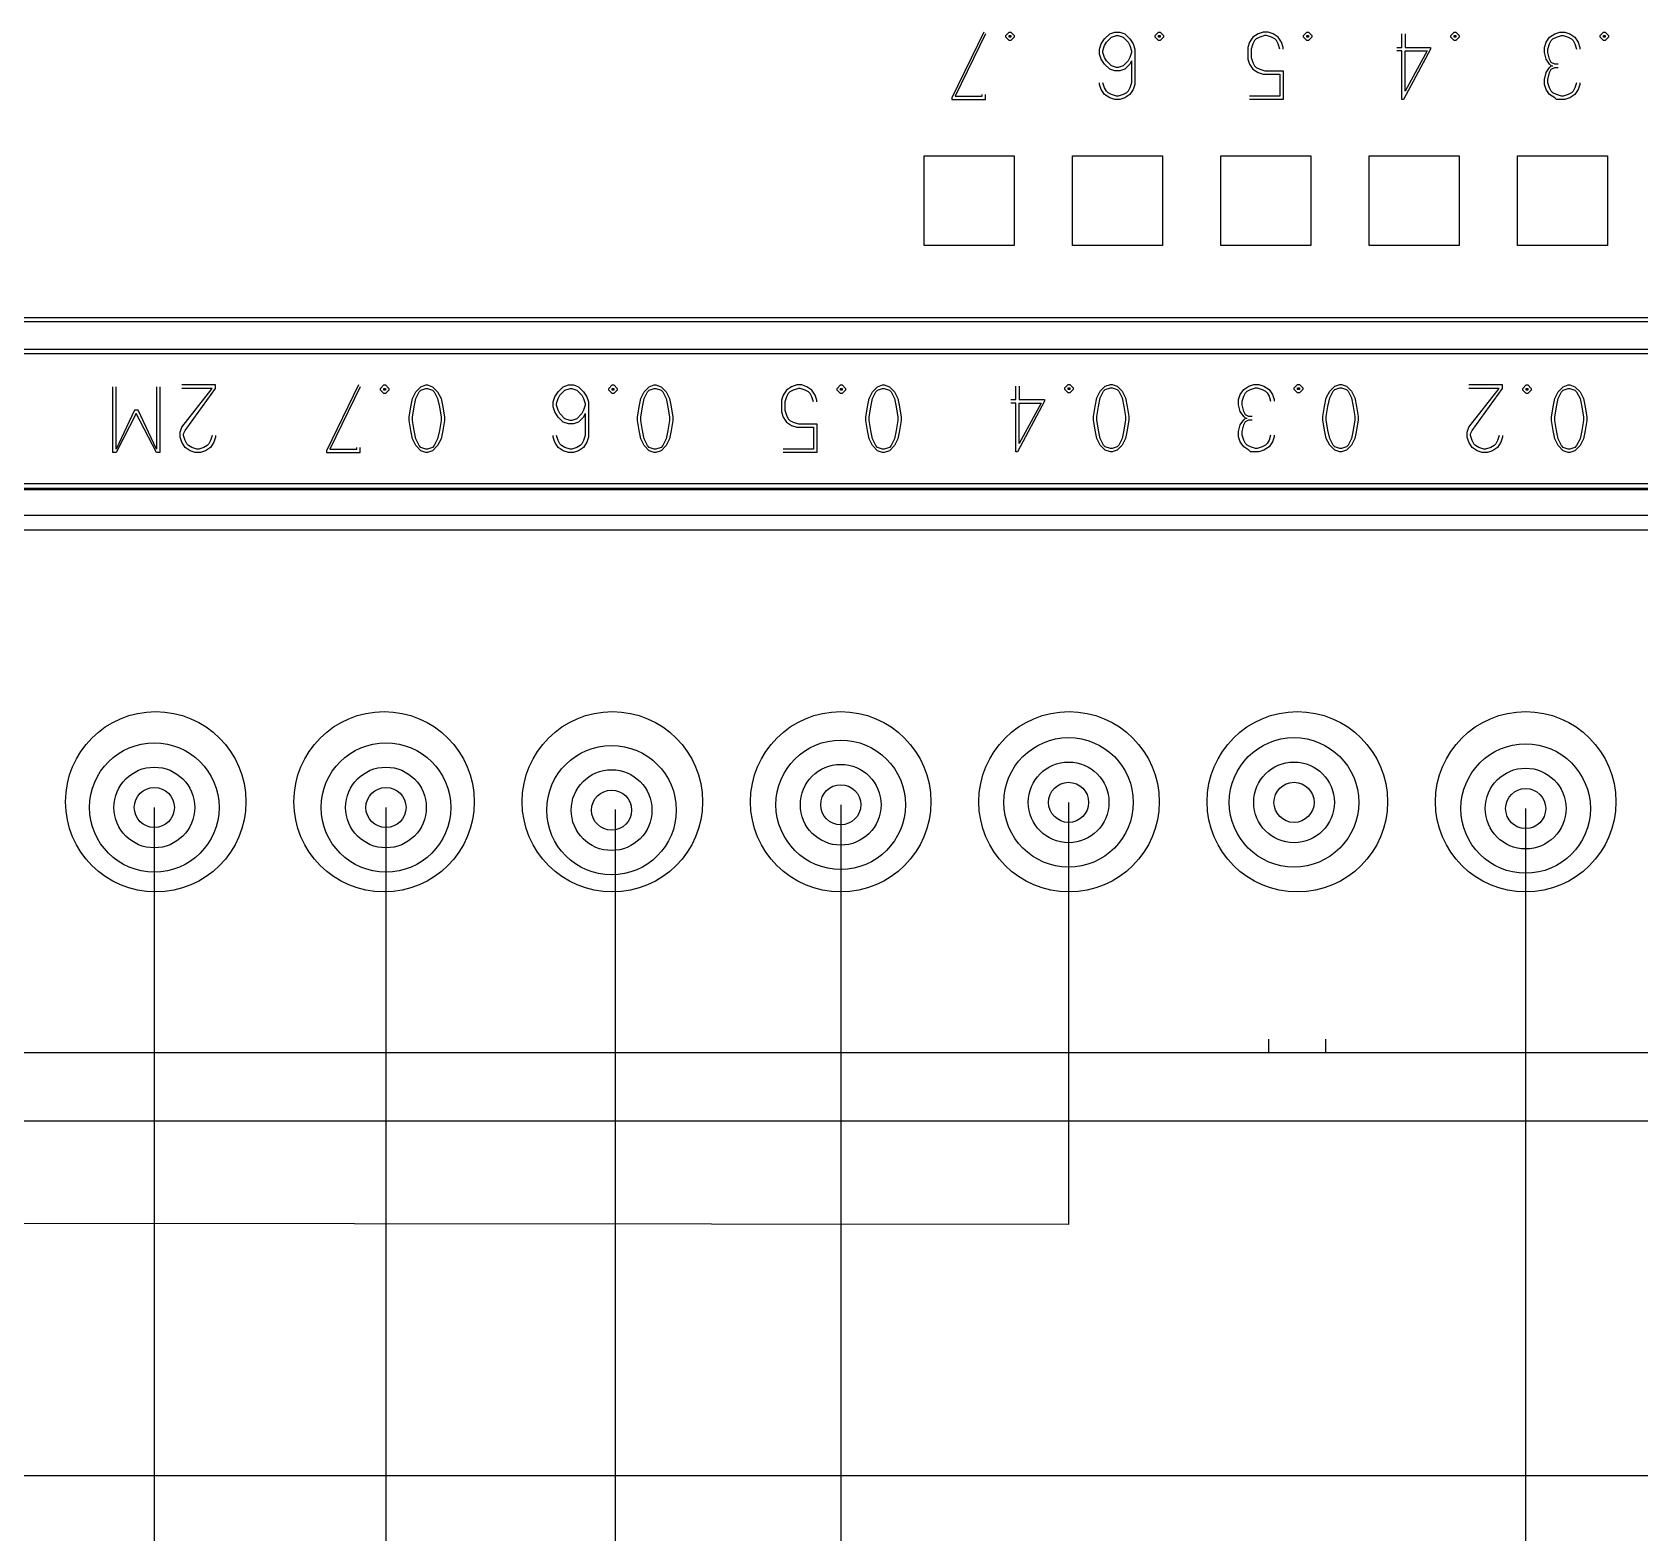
# Model space of a CAD drawing. Header units: millimetres. Extents: x 1181 to 1755, y 284 to 690.
# Drawn here: x 1386.89 to 1422.66, y 433.64 to 467.03 of the extents above; entities that cross this region are included whole.
import ezdxf

# ---------------------------------------------------------------- set-up
doc = ezdxf.new("R2010")
doc.units = ezdxf.units.MM
for name, color, linetype in [('0007LEVEL_0', 7, 'Continuous'), ('0007LEVEL_1', 7, 'Continuous'), ('8_ALL_NOTES_BALLOONS_SYMBOLS_GT', 7, 'Continuous'), ('RED_2.5mm^2', 1, 'Continuous'), ('SYMS', 7, 'Continuous')]:
    doc.layers.add(name, color=color, linetype=linetype)

# ---------------------------------------------------------------- blocks, each defined once
blk = doc.blocks.new('WDDOT')
for radius in [0.72, 0.449, 0.223]:
    blk.add_circle((0, 0), radius)

msp = doc.modelspace()

# ---------------------------------------------------------------- linework, layer by layer
at = {"color": 7, "linetype": 'Continuous'}
for p, q in [((1406.739, 462.276), (1406.739, 464.276)), ((1406.739, 464.276), (1408.739, 464.276)), ((1408.739, 464.276), (1408.739, 462.276)), ((1410.039, 462.276), (1410.039, 464.276)), ((1410.039, 464.276), (1412.039, 464.276)), ((1412.039, 464.276), (1412.039, 462.276)), ((1413.339, 462.276), (1413.339, 464.276)), ((1413.339, 464.276), (1415.339, 464.276)), ((1415.339, 464.276), (1415.339, 462.276)), ((1416.639, 462.276), (1416.639, 464.276)), ((1416.639, 464.276), (1418.639, 464.276)), ((1418.639, 464.276), (1418.639, 462.276)), ((1419.939, 462.276), (1419.939, 464.276)), ((1419.939, 464.276), (1421.939, 464.276)), ((1421.939, 464.276), (1421.939, 462.276)), ((1408.739, 462.276), (1406.739, 462.276)), ((1412.039, 462.276), (1410.039, 462.276)), ((1415.339, 462.276), (1413.339, 462.276)), ((1418.639, 462.276), (1416.639, 462.276)), ((1421.939, 462.276), (1419.939, 462.276)), ((1313.039, 460.676), (1466.239, 460.676)), ((1313.039, 460.585), (1466.239, 460.585)), ((1312.939, 456.276), (1446.019, 456.276))]:
    msp.add_line(p, q, dxfattribs=at)
at = {"layer": '0007LEVEL_0', "color": 7, "linetype": 'Continuous'}
for p, q in [((1408.064, 467.026), (1407.351, 465.563)), ((1408.101, 466.988), (1407.426, 465.601)), ((1408.551, 466.951), (1408.626, 467.026)), ((1408.551, 466.913), (1408.551, 466.951)), ((1408.626, 466.838), (1408.551, 466.913)), ((1408.626, 467.026), (1408.664, 467.026)), ((1408.626, 466.913), (1408.626, 466.951)), ((1408.626, 466.951), (1408.664, 466.951)), ((1408.664, 466.913), (1408.626, 466.913)), ((1408.664, 466.838), (1408.626, 466.838)), ((1408.664, 467.026), (1408.739, 466.951)), ((1408.664, 466.951), (1408.664, 466.913)), ((1408.739, 466.913), (1408.664, 466.838)), ((1408.739, 466.951), (1408.739, 466.913)), ((1410.676, 466.763), (1410.751, 466.876)), ((1410.751, 466.876), (1410.864, 466.988)), ((1410.751, 466.726), (1410.789, 466.801)), ((1410.789, 466.801), (1410.901, 466.913)), ((1410.864, 466.988), (1410.976, 467.026)), ((1410.901, 466.913), (1411.014, 466.951)), ((1410.976, 467.026), (1411.089, 467.026)), ((1411.014, 466.951), (1411.051, 466.951)), ((1411.051, 466.951), (1411.164, 466.913)), ((1411.089, 467.026), (1411.201, 466.988)), ((1411.164, 466.913), (1411.276, 466.801)), ((1411.201, 466.988), (1411.314, 466.876)), ((1411.276, 466.801), (1411.314, 466.726)), ((1411.314, 466.876), (1411.389, 466.763)), ((1411.876, 466.951), (1411.951, 467.026)), ((1411.876, 466.913), (1411.876, 466.951)), ((1411.951, 466.838), (1411.876, 466.913)), ((1411.951, 467.026), (1411.989, 467.026)), ((1411.951, 466.913), (1411.951, 466.951)), ((1411.951, 466.951), (1411.989, 466.951)), ((1411.989, 466.913), (1411.951, 466.913)), ((1411.989, 466.838), (1411.951, 466.838)), ((1411.989, 467.026), (1412.064, 466.951)), ((1411.989, 466.951), (1411.989, 466.913)), ((1412.064, 466.913), (1411.989, 466.838)), ((1412.064, 466.951), (1412.064, 466.913)), ((1413.976, 466.801), (1413.939, 466.688)), ((1414.051, 466.913), (1413.976, 466.801)), ((1414.164, 466.988), (1414.051, 466.913)), ((1414.089, 466.838), (1414.051, 466.763)), ((1414.126, 466.876), (1414.089, 466.838)), ((1414.201, 466.913), (1414.126, 466.876)), ((1414.276, 467.026), (1414.164, 466.988)), ((1414.314, 466.951), (1414.201, 466.913)), ((1414.389, 467.026), (1414.276, 467.026)), ((1414.351, 466.951), (1414.314, 466.951)), ((1414.464, 466.913), (1414.351, 466.951)), ((1414.501, 466.988), (1414.389, 467.026)), ((1414.539, 466.876), (1414.464, 466.913)), ((1414.614, 466.913), (1414.501, 466.988)), ((1414.576, 466.838), (1414.539, 466.876)), ((1414.614, 466.763), (1414.576, 466.838)), ((1414.689, 466.801), (1414.614, 466.913)), ((1414.726, 466.688), (1414.689, 466.801)), ((1415.176, 466.951), (1415.251, 467.026)), ((1415.176, 466.913), (1415.176, 466.951)), ((1415.251, 466.838), (1415.176, 466.913)), ((1415.251, 467.026), (1415.289, 467.026)), ((1415.251, 466.913), (1415.251, 466.951)), ((1415.251, 466.951), (1415.289, 466.951)), ((1415.289, 466.913), (1415.251, 466.913)), ((1415.289, 466.838), (1415.251, 466.838)), ((1415.289, 467.026), (1415.364, 466.951)), ((1415.289, 466.951), (1415.289, 466.913)), ((1415.364, 466.913), (1415.289, 466.838)), ((1415.364, 466.951), (1415.364, 466.913)), ((1417.364, 466.688), (1417.364, 466.988)), ((1417.439, 466.988), (1417.439, 466.688)), ((1418.451, 466.951), (1418.526, 467.026)), ((1418.451, 466.913), (1418.451, 466.951)), ((1418.526, 466.838), (1418.451, 466.913)), ((1418.526, 467.026), (1418.564, 467.026)), ((1418.526, 466.913), (1418.526, 466.951)), ((1418.526, 466.951), (1418.564, 466.951)), ((1418.564, 466.913), (1418.526, 466.913)), ((1418.564, 466.838), (1418.526, 466.838)), ((1418.564, 467.026), (1418.639, 466.951)), ((1418.564, 466.951), (1418.564, 466.913)), ((1418.639, 466.913), (1418.564, 466.838)), ((1418.639, 466.951), (1418.639, 466.913)), ((1420.539, 466.688), (1420.576, 466.801)), ((1420.576, 466.801), (1420.651, 466.913)), ((1420.651, 466.913), (1420.764, 466.988)), ((1420.651, 466.763), (1420.689, 466.838)), ((1420.689, 466.838), (1420.726, 466.876)), ((1420.726, 466.876), (1420.801, 466.913)), ((1420.764, 466.988), (1420.876, 467.026)), ((1420.801, 466.913), (1420.914, 466.951)), ((1420.876, 467.026), (1420.989, 467.026)), ((1420.914, 466.951), (1420.951, 466.951)), ((1420.951, 466.951), (1421.064, 466.913)), ((1420.989, 467.026), (1421.101, 466.988)), ((1421.064, 466.913), (1421.139, 466.876)), ((1421.101, 466.988), (1421.214, 466.913)), ((1421.139, 466.876), (1421.176, 466.838)), ((1421.176, 466.838), (1421.214, 466.763)), ((1421.214, 466.913), (1421.289, 466.801)), ((1421.289, 466.801), (1421.326, 466.688)), ((1421.776, 466.951), (1421.851, 467.026)), ((1421.776, 466.913), (1421.776, 466.951)), ((1421.851, 466.838), (1421.776, 466.913)), ((1421.851, 467.026), (1421.889, 467.026)), ((1421.851, 466.913), (1421.851, 466.951)), ((1421.851, 466.951), (1421.889, 466.951)), ((1421.889, 466.913), (1421.851, 466.913)), ((1421.889, 466.838), (1421.851, 466.838)), ((1421.889, 467.026), (1421.964, 466.951)), ((1421.889, 466.951), (1421.889, 466.913)), ((1421.964, 466.913), (1421.889, 466.838)), ((1421.964, 466.951), (1421.964, 466.913)), ((1410.639, 466.651), (1410.676, 466.763)), ((1410.639, 466.538), (1410.639, 466.651)), ((1410.676, 466.426), (1410.639, 466.538)), ((1410.714, 466.613), (1410.751, 466.726)), ((1410.714, 466.576), (1410.714, 466.613)), ((1410.751, 466.463), (1410.714, 466.576)), ((1410.789, 466.388), (1410.751, 466.463)), ((1411.314, 466.463), (1411.276, 466.388)), ((1411.314, 466.726), (1411.351, 466.613)), ((1411.351, 466.576), (1411.314, 466.463)), ((1411.351, 466.613), (1411.351, 466.576)), ((1411.389, 466.763), (1411.426, 466.651)), ((1411.426, 466.651), (1411.426, 465.863)), ((1413.939, 466.688), (1413.939, 466.426)), ((1414.051, 466.763), (1414.014, 466.651)), ((1414.014, 466.651), (1414.014, 466.463)), ((1414.014, 466.463), (1414.051, 466.351)), ((1414.651, 466.651), (1414.614, 466.763)), ((1414.726, 466.651), (1414.726, 466.688)), ((1417.251, 466.688), (1417.364, 466.688)), ((1417.364, 466.613), (1417.251, 466.613)), ((1417.364, 465.526), (1417.364, 466.613)), ((1418.001, 466.651), (1417.401, 465.526)), ((1417.439, 466.688), (1418.001, 466.688)), ((1417.926, 466.613), (1417.439, 465.713)), ((1417.439, 465.713), (1417.439, 466.613)), ((1417.439, 466.613), (1417.926, 466.613)), ((1418.001, 466.688), (1418.001, 466.651)), ((1420.539, 466.576), (1420.539, 466.688)), ((1420.576, 466.426), (1420.539, 466.576)), ((1420.614, 466.651), (1420.651, 466.763)), ((1420.614, 466.576), (1420.614, 466.651)), ((1420.651, 466.426), (1420.614, 466.576)), ((1421.214, 466.763), (1421.251, 466.651)), ((1421.326, 466.688), (1421.326, 466.651)), ((1410.751, 466.313), (1410.676, 466.426)), ((1410.864, 466.201), (1410.751, 466.313)), ((1410.901, 466.276), (1410.789, 466.388)), ((1410.976, 466.163), (1410.864, 466.201)), ((1411.014, 466.238), (1410.901, 466.276)), ((1411.089, 466.163), (1410.976, 466.163)), ((1411.051, 466.238), (1411.014, 466.238)), ((1411.164, 466.276), (1411.051, 466.238)), ((1411.201, 466.201), (1411.089, 466.163)), ((1411.276, 466.388), (1411.164, 466.276)), ((1411.314, 466.313), (1411.201, 466.201)), ((1411.351, 466.388), (1411.314, 466.313)), ((1411.351, 466.388), (1411.351, 465.901)), ((1413.939, 466.426), (1413.976, 466.313)), ((1413.976, 466.313), (1414.051, 466.201)), ((1414.051, 466.351), (1414.089, 466.276)), ((1414.051, 466.201), (1414.164, 466.126)), ((1414.089, 466.276), (1414.126, 466.238)), ((1414.126, 466.238), (1414.201, 466.201)), ((1414.164, 466.126), (1414.276, 466.088)), ((1414.201, 466.201), (1414.314, 466.163)), ((1414.276, 466.088), (1414.651, 466.088)), ((1414.314, 466.163), (1414.726, 466.163)), ((1414.651, 466.088), (1414.651, 465.601)), ((1414.726, 466.163), (1414.726, 465.526)), ((1420.539, 465.976), (1420.576, 466.126)), ((1420.651, 466.313), (1420.576, 466.426)), ((1420.576, 466.126), (1420.651, 466.238)), ((1420.614, 465.976), (1420.651, 466.126)), ((1420.689, 466.351), (1420.651, 466.426)), ((1420.689, 466.276), (1420.651, 466.313)), ((1420.651, 466.238), (1420.689, 466.276)), ((1420.651, 466.126), (1420.689, 466.201)), ((1420.764, 466.313), (1420.689, 466.351)), ((1420.689, 466.276), (1420.726, 466.276)), ((1420.689, 466.201), (1420.764, 466.238)), ((1420.839, 466.313), (1420.764, 466.313)), ((1420.764, 466.238), (1420.839, 466.238)), ((1410.639, 465.863), (1410.639, 465.901)), ((1410.676, 465.751), (1410.639, 465.863)), ((1410.751, 465.638), (1410.676, 465.751)), ((1410.751, 465.788), (1410.714, 465.901)), ((1410.789, 465.713), (1410.751, 465.788)), ((1411.314, 465.788), (1411.276, 465.713)), ((1411.351, 465.901), (1411.314, 465.788)), ((1411.389, 465.751), (1411.314, 465.638)), ((1411.426, 465.863), (1411.389, 465.751)), ((1420.539, 465.863), (1420.539, 465.976)), ((1420.576, 465.751), (1420.539, 465.863)), ((1420.651, 465.638), (1420.576, 465.751)), ((1420.614, 465.901), (1420.614, 465.976)), ((1420.651, 465.788), (1420.614, 465.901)), ((1420.689, 465.713), (1420.651, 465.788)), ((1421.214, 465.788), (1421.176, 465.713)), ((1421.251, 465.901), (1421.214, 465.788)), ((1421.289, 465.751), (1421.214, 465.638)), ((1421.326, 465.863), (1421.289, 465.751)), ((1421.326, 465.901), (1421.326, 465.863)), ((1407.351, 465.563), (1407.351, 465.526)), ((1407.351, 465.526), (1408.101, 465.526)), ((1407.426, 465.601), (1408.026, 465.601)), ((1408.026, 465.601), (1408.026, 465.638)), ((1408.101, 465.526), (1408.101, 465.638)), ((1410.864, 465.563), (1410.751, 465.638)), ((1410.826, 465.676), (1410.789, 465.713)), ((1410.901, 465.638), (1410.826, 465.676)), ((1410.976, 465.526), (1410.864, 465.563)), ((1411.014, 465.601), (1410.901, 465.638)), ((1411.089, 465.526), (1410.976, 465.526)), ((1411.051, 465.601), (1411.014, 465.601)), ((1411.164, 465.638), (1411.051, 465.601)), ((1411.201, 465.563), (1411.089, 465.526)), ((1411.239, 465.676), (1411.164, 465.638)), ((1411.314, 465.638), (1411.201, 465.563)), ((1411.276, 465.713), (1411.239, 465.676)), ((1414.651, 465.601), (1413.976, 465.601)), ((1414.726, 465.526), (1413.976, 465.526)), ((1417.401, 465.526), (1417.364, 465.526)), ((1420.764, 465.563), (1420.651, 465.638)), ((1420.726, 465.676), (1420.689, 465.713)), ((1420.801, 465.638), (1420.726, 465.676)), ((1420.801, 465.526), (1420.764, 465.563)), ((1420.914, 465.601), (1420.801, 465.638)), ((1420.989, 465.526), (1420.801, 465.526)), ((1420.951, 465.601), (1420.914, 465.601)), ((1421.064, 465.638), (1420.951, 465.601)), ((1421.101, 465.563), (1420.989, 465.526)), ((1421.139, 465.676), (1421.064, 465.638)), ((1421.214, 465.638), (1421.101, 465.563)), ((1421.176, 465.713), (1421.139, 465.676))]:
    msp.add_line(p, q, dxfattribs=at)
at = {"layer": '0007LEVEL_1', "color": 7, "linetype": 'Continuous'}
for p, q in [((1381.639, 459.976), (1446.019, 459.976)), ((1381.739, 459.876), (1445.919, 459.876)), ((1388.681, 457.676), (1388.681, 459.138)), ((1388.756, 457.751), (1388.756, 459.138)), ((1389.656, 459.138), (1389.656, 457.751)), ((1389.731, 459.138), (1389.731, 457.676)), ((1390.969, 459.176), (1390.219, 459.176)), ((1390.219, 458.238), (1390.894, 459.101)), ((1390.894, 459.101), (1390.219, 459.101)), ((1390.294, 458.163), (1390.969, 459.101)), ((1390.969, 459.101), (1390.969, 459.176)), ((1394.149, 459.176), (1393.436, 457.713)), ((1394.186, 459.138), (1393.511, 457.751)), ((1394.636, 459.101), (1394.711, 459.176)), ((1394.636, 459.063), (1394.636, 459.101)), ((1394.711, 458.988), (1394.636, 459.063)), ((1394.711, 459.176), (1394.749, 459.176)), ((1394.711, 459.063), (1394.711, 459.101)), ((1394.711, 459.101), (1394.749, 459.101)), ((1394.749, 459.063), (1394.711, 459.063)), ((1394.749, 458.988), (1394.711, 458.988)), ((1394.749, 459.176), (1394.824, 459.101)), ((1394.749, 459.101), (1394.749, 459.063)), ((1394.824, 459.063), (1394.749, 458.988)), ((1394.824, 459.101), (1394.824, 459.063)), ((1395.349, 458.876), (1395.424, 459.026)), ((1395.424, 459.026), (1395.536, 459.138)), ((1395.424, 458.876), (1395.499, 459.026)), ((1395.499, 459.026), (1395.536, 459.063)), ((1395.536, 459.138), (1395.649, 459.176)), ((1395.536, 459.063), (1395.649, 459.101)), ((1395.649, 459.176), (1395.686, 459.176)), ((1395.649, 459.101), (1395.686, 459.101)), ((1395.686, 459.176), (1395.799, 459.138)), ((1395.686, 459.101), (1395.799, 459.063)), ((1395.799, 459.138), (1395.911, 459.026)), ((1395.799, 459.063), (1395.836, 459.026)), ((1395.836, 459.026), (1395.911, 458.876)), ((1395.911, 459.026), (1395.986, 458.876)), ((1398.519, 458.913), (1398.594, 459.026)), ((1398.594, 459.026), (1398.706, 459.138)), ((1398.594, 458.876), (1398.631, 458.951)), ((1398.631, 458.951), (1398.744, 459.063)), ((1398.706, 459.138), (1398.819, 459.176)), ((1398.744, 459.063), (1398.856, 459.101)), ((1398.819, 459.176), (1398.931, 459.176)), ((1398.856, 459.101), (1398.894, 459.101)), ((1398.894, 459.101), (1399.006, 459.063)), ((1398.931, 459.176), (1399.044, 459.138)), ((1399.006, 459.063), (1399.119, 458.951)), ((1399.044, 459.138), (1399.156, 459.026)), ((1399.119, 458.951), (1399.156, 458.876)), ((1399.156, 459.026), (1399.231, 458.913)), ((1399.719, 459.101), (1399.794, 459.176)), ((1399.719, 459.063), (1399.719, 459.101)), ((1399.794, 458.988), (1399.719, 459.063)), ((1399.794, 459.176), (1399.831, 459.176)), ((1399.794, 459.063), (1399.794, 459.101)), ((1399.794, 459.101), (1399.831, 459.101)), ((1399.831, 459.063), (1399.794, 459.063)), ((1399.831, 458.988), (1399.794, 458.988)), ((1399.831, 459.176), (1399.906, 459.101)), ((1399.831, 459.101), (1399.831, 459.063)), ((1399.906, 459.063), (1399.831, 458.988)), ((1399.906, 459.101), (1399.906, 459.063)), ((1400.431, 458.876), (1400.506, 459.026)), ((1400.506, 459.026), (1400.619, 459.138)), ((1400.506, 458.876), (1400.581, 459.026)), ((1400.581, 459.026), (1400.619, 459.063)), ((1400.619, 459.138), (1400.731, 459.176)), ((1400.619, 459.063), (1400.731, 459.101)), ((1400.731, 459.176), (1400.769, 459.176)), ((1400.731, 459.101), (1400.769, 459.101)), ((1400.769, 459.176), (1400.881, 459.138)), ((1400.769, 459.101), (1400.881, 459.063)), ((1400.881, 459.138), (1400.994, 459.026)), ((1400.881, 459.063), (1400.919, 459.026)), ((1400.919, 459.026), (1400.994, 458.876)), ((1400.994, 459.026), (1401.069, 458.876)), ((1403.599, 458.951), (1403.561, 458.838)), ((1403.674, 459.063), (1403.599, 458.951)), ((1403.786, 459.138), (1403.674, 459.063)), ((1403.711, 458.988), (1403.674, 458.913)), ((1403.749, 459.026), (1403.711, 458.988)), ((1403.824, 459.063), (1403.749, 459.026)), ((1403.899, 459.176), (1403.786, 459.138)), ((1403.936, 459.101), (1403.824, 459.063)), ((1404.011, 459.176), (1403.899, 459.176)), ((1403.974, 459.101), (1403.936, 459.101)), ((1404.086, 459.063), (1403.974, 459.101)), ((1404.124, 459.138), (1404.011, 459.176)), ((1404.161, 459.026), (1404.086, 459.063)), ((1404.236, 459.063), (1404.124, 459.138)), ((1404.199, 458.988), (1404.161, 459.026)), ((1404.236, 458.913), (1404.199, 458.988)), ((1404.311, 458.951), (1404.236, 459.063)), ((1404.349, 458.838), (1404.311, 458.951)), ((1404.799, 459.101), (1404.874, 459.176)), ((1404.799, 459.063), (1404.799, 459.101)), ((1404.874, 458.988), (1404.799, 459.063)), ((1404.874, 459.176), (1404.911, 459.176)), ((1404.874, 459.063), (1404.874, 459.101)), ((1404.874, 459.101), (1404.911, 459.101)), ((1404.911, 459.063), (1404.874, 459.063)), ((1404.911, 458.988), (1404.874, 458.988)), ((1404.911, 459.176), (1404.986, 459.101)), ((1404.911, 459.101), (1404.911, 459.063)), ((1404.986, 459.063), (1404.911, 458.988)), ((1404.986, 459.101), (1404.986, 459.063)), ((1405.511, 458.876), (1405.586, 459.026)), ((1405.586, 459.026), (1405.699, 459.138)), ((1405.586, 458.876), (1405.661, 459.026)), ((1405.661, 459.026), (1405.699, 459.063)), ((1405.699, 459.138), (1405.811, 459.176)), ((1405.699, 459.063), (1405.811, 459.101)), ((1405.811, 459.176), (1405.849, 459.176)), ((1405.811, 459.101), (1405.849, 459.101)), ((1405.849, 459.176), (1405.961, 459.138)), ((1405.849, 459.101), (1405.961, 459.063)), ((1405.961, 459.138), (1406.074, 459.026)), ((1405.961, 459.063), (1405.999, 459.026)), ((1405.999, 459.026), (1406.074, 458.876)), ((1406.074, 459.026), (1406.149, 458.876)), ((1408.778, 458.849), (1408.778, 459.149)), ((1408.853, 459.149), (1408.853, 458.849)), ((1409.865, 459.112), (1409.94, 459.187)), ((1409.865, 459.074), (1409.865, 459.112)), ((1409.94, 458.999), (1409.865, 459.074)), ((1409.94, 459.187), (1409.978, 459.187)), ((1409.94, 459.074), (1409.94, 459.112)), ((1409.94, 459.112), (1409.978, 459.112)), ((1409.978, 459.074), (1409.94, 459.074)), ((1409.978, 458.999), (1409.94, 458.999)), ((1409.978, 459.187), (1410.053, 459.112)), ((1409.978, 459.112), (1409.978, 459.074)), ((1410.053, 459.074), (1409.978, 458.999)), ((1410.053, 459.112), (1410.053, 459.074)), ((1410.578, 458.887), (1410.653, 459.037)), ((1410.653, 459.037), (1410.765, 459.149)), ((1410.653, 458.887), (1410.728, 459.037)), ((1410.728, 459.037), (1410.765, 459.074)), ((1410.765, 459.149), (1410.878, 459.187)), ((1410.765, 459.074), (1410.878, 459.112)), ((1410.878, 459.187), (1410.915, 459.187)), ((1410.878, 459.112), (1410.915, 459.112)), ((1410.915, 459.187), (1411.028, 459.149)), ((1410.915, 459.112), (1411.028, 459.074)), ((1411.028, 459.149), (1411.14, 459.037)), ((1411.028, 459.074), (1411.065, 459.037)), ((1411.065, 459.037), (1411.14, 458.887)), ((1411.14, 459.037), (1411.215, 458.887)), ((1413.733, 458.849), (1413.77, 458.962)), ((1413.77, 458.962), (1413.845, 459.074)), ((1413.845, 459.074), (1413.958, 459.149)), ((1413.845, 458.924), (1413.883, 458.999)), ((1413.883, 458.999), (1413.92, 459.037)), ((1413.92, 459.037), (1413.995, 459.074)), ((1413.958, 459.149), (1414.07, 459.187)), ((1413.995, 459.074), (1414.108, 459.112)), ((1414.07, 459.187), (1414.183, 459.187)), ((1414.108, 459.112), (1414.145, 459.112)), ((1414.145, 459.112), (1414.258, 459.074)), ((1414.183, 459.187), (1414.295, 459.149)), ((1414.258, 459.074), (1414.333, 459.037)), ((1414.295, 459.149), (1414.408, 459.074)), ((1414.333, 459.037), (1414.37, 458.999)), ((1414.37, 458.999), (1414.408, 458.924)), ((1414.408, 459.074), (1414.483, 458.962)), ((1414.483, 458.962), (1414.52, 458.849)), ((1414.97, 459.112), (1415.045, 459.187)), ((1414.97, 459.074), (1414.97, 459.112)), ((1415.045, 458.999), (1414.97, 459.074)), ((1415.045, 459.187), (1415.083, 459.187)), ((1415.045, 459.074), (1415.045, 459.112)), ((1415.045, 459.112), (1415.083, 459.112)), ((1415.083, 459.074), (1415.045, 459.074)), ((1415.083, 458.999), (1415.045, 458.999)), ((1415.083, 459.187), (1415.158, 459.112)), ((1415.083, 459.112), (1415.083, 459.074)), ((1415.158, 459.074), (1415.083, 458.999)), ((1415.158, 459.112), (1415.158, 459.074)), ((1415.683, 458.887), (1415.758, 459.037)), ((1415.758, 459.037), (1415.87, 459.149)), ((1415.758, 458.887), (1415.833, 459.037)), ((1415.833, 459.037), (1415.87, 459.074)), ((1415.87, 459.149), (1415.983, 459.187)), ((1415.87, 459.074), (1415.983, 459.112)), ((1415.983, 459.187), (1416.02, 459.187)), ((1415.983, 459.112), (1416.02, 459.112)), ((1416.02, 459.187), (1416.133, 459.149)), ((1416.02, 459.112), (1416.133, 459.074)), ((1416.133, 459.149), (1416.245, 459.037)), ((1416.133, 459.074), (1416.17, 459.037)), ((1416.17, 459.037), (1416.245, 458.887)), ((1416.245, 459.037), (1416.32, 458.887)), ((1419.603, 459.176), (1418.853, 459.176)), ((1418.853, 458.238), (1419.528, 459.101)), ((1419.528, 459.101), (1418.853, 459.101)), ((1418.928, 458.163), (1419.603, 459.101)), ((1419.603, 459.101), (1419.603, 459.176)), ((1420.053, 459.101), (1420.128, 459.176)), ((1420.053, 459.063), (1420.053, 459.101)), ((1420.128, 458.988), (1420.053, 459.063)), ((1420.128, 459.176), (1420.166, 459.176)), ((1420.128, 459.063), (1420.128, 459.101)), ((1420.128, 459.101), (1420.166, 459.101)), ((1420.166, 459.063), (1420.128, 459.063)), ((1420.166, 458.988), (1420.128, 458.988)), ((1420.166, 459.176), (1420.241, 459.101)), ((1420.166, 459.101), (1420.166, 459.063)), ((1420.241, 459.063), (1420.166, 458.988)), ((1420.241, 459.101), (1420.241, 459.063)), ((1420.766, 458.876), (1420.841, 459.026)), ((1420.841, 459.026), (1420.953, 459.138)), ((1420.841, 458.876), (1420.916, 459.026)), ((1420.916, 459.026), (1420.953, 459.063)), ((1420.953, 459.138), (1421.066, 459.176)), ((1420.953, 459.063), (1421.066, 459.101)), ((1421.066, 459.176), (1421.103, 459.176)), ((1421.066, 459.101), (1421.103, 459.101)), ((1421.103, 459.176), (1421.216, 459.138)), ((1421.103, 459.101), (1421.216, 459.063)), ((1421.216, 459.138), (1421.328, 459.026)), ((1421.216, 459.063), (1421.253, 459.026)), ((1421.253, 459.026), (1421.328, 458.876)), ((1421.328, 459.026), (1421.403, 458.876)), ((1389.169, 458.613), (1388.756, 457.751)), ((1389.244, 458.613), (1389.169, 458.613)), ((1389.656, 457.751), (1389.244, 458.613)), ((1395.274, 458.463), (1395.311, 458.688)), ((1395.311, 458.688), (1395.349, 458.876)), ((1395.349, 458.463), (1395.386, 458.688)), ((1395.386, 458.688), (1395.424, 458.876)), ((1395.911, 458.876), (1395.949, 458.688)), ((1395.949, 458.688), (1395.986, 458.463)), ((1395.986, 458.876), (1396.024, 458.688)), ((1396.024, 458.688), (1396.061, 458.463)), ((1398.481, 458.801), (1398.519, 458.913)), ((1398.481, 458.688), (1398.481, 458.801)), ((1398.519, 458.576), (1398.481, 458.688)), ((1398.594, 458.463), (1398.519, 458.576)), ((1398.556, 458.763), (1398.594, 458.876)), ((1398.556, 458.726), (1398.556, 458.763)), ((1398.594, 458.613), (1398.556, 458.726)), ((1398.631, 458.538), (1398.594, 458.613)), ((1399.156, 458.613), (1399.119, 458.538)), ((1399.156, 458.876), (1399.194, 458.763)), ((1399.194, 458.726), (1399.156, 458.613)), ((1399.194, 458.763), (1399.194, 458.726)), ((1399.231, 458.913), (1399.269, 458.801)), ((1399.269, 458.801), (1399.269, 458.013)), ((1400.356, 458.463), (1400.394, 458.688)), ((1400.394, 458.688), (1400.431, 458.876)), ((1400.431, 458.463), (1400.469, 458.688)), ((1400.469, 458.688), (1400.506, 458.876)), ((1400.994, 458.876), (1401.031, 458.688)), ((1401.031, 458.688), (1401.069, 458.463)), ((1401.069, 458.876), (1401.106, 458.688)), ((1401.106, 458.688), (1401.144, 458.463)), ((1403.561, 458.838), (1403.561, 458.576)), ((1403.561, 458.576), (1403.599, 458.463)), ((1403.674, 458.913), (1403.636, 458.801)), ((1403.636, 458.801), (1403.636, 458.613)), ((1403.636, 458.613), (1403.674, 458.501)), ((1404.274, 458.801), (1404.236, 458.913)), ((1404.349, 458.801), (1404.349, 458.838)), ((1405.436, 458.463), (1405.474, 458.688)), ((1405.474, 458.688), (1405.511, 458.876)), ((1405.511, 458.463), (1405.549, 458.688)), ((1405.549, 458.688), (1405.586, 458.876)), ((1406.074, 458.876), (1406.111, 458.688)), ((1406.111, 458.688), (1406.149, 458.463)), ((1406.149, 458.876), (1406.186, 458.688)), ((1406.186, 458.688), (1406.224, 458.463)), ((1408.665, 458.849), (1408.778, 458.849)), ((1408.778, 458.774), (1408.665, 458.774)), ((1408.778, 457.687), (1408.778, 458.774)), ((1409.415, 458.812), (1408.815, 457.687)), ((1408.853, 458.849), (1409.415, 458.849)), ((1409.34, 458.774), (1408.853, 457.874)), ((1408.853, 457.874), (1408.853, 458.774)), ((1408.853, 458.774), (1409.34, 458.774)), ((1409.415, 458.849), (1409.415, 458.812)), ((1410.503, 458.474), (1410.54, 458.699)), ((1410.54, 458.699), (1410.578, 458.887)), ((1410.578, 458.474), (1410.615, 458.699)), ((1410.615, 458.699), (1410.653, 458.887)), ((1411.14, 458.887), (1411.178, 458.699)), ((1411.178, 458.699), (1411.215, 458.474)), ((1411.215, 458.887), (1411.253, 458.699)), ((1411.253, 458.699), (1411.29, 458.474)), ((1413.733, 458.737), (1413.733, 458.849)), ((1413.77, 458.587), (1413.733, 458.737)), ((1413.845, 458.474), (1413.77, 458.587)), ((1413.808, 458.812), (1413.845, 458.924)), ((1413.808, 458.737), (1413.808, 458.812)), ((1413.845, 458.587), (1413.808, 458.737)), ((1413.883, 458.512), (1413.845, 458.587)), ((1414.408, 458.924), (1414.445, 458.812)), ((1414.52, 458.849), (1414.52, 458.812)), ((1415.608, 458.474), (1415.645, 458.699)), ((1415.645, 458.699), (1415.683, 458.887)), ((1415.683, 458.474), (1415.72, 458.699)), ((1415.72, 458.699), (1415.758, 458.887)), ((1416.245, 458.887), (1416.283, 458.699)), ((1416.283, 458.699), (1416.32, 458.474)), ((1416.32, 458.887), (1416.358, 458.699)), ((1416.358, 458.699), (1416.395, 458.474)), ((1420.691, 458.463), (1420.728, 458.688)), ((1420.728, 458.688), (1420.766, 458.876)), ((1420.766, 458.463), (1420.803, 458.688)), ((1420.803, 458.688), (1420.841, 458.876)), ((1421.328, 458.876), (1421.366, 458.688)), ((1421.366, 458.688), (1421.403, 458.463)), ((1421.403, 458.876), (1421.441, 458.688)), ((1421.441, 458.688), (1421.478, 458.463)), ((1389.206, 458.538), (1388.756, 457.676)), ((1389.656, 457.676), (1389.206, 458.538)), ((1390.181, 458.126), (1390.219, 458.238)), ((1395.274, 458.388), (1395.274, 458.463)), ((1395.311, 458.163), (1395.274, 458.388)), ((1395.349, 458.388), (1395.349, 458.463)), ((1395.386, 458.163), (1395.349, 458.388)), ((1395.986, 458.388), (1395.949, 458.163)), ((1395.986, 458.463), (1395.986, 458.388)), ((1396.061, 458.388), (1396.024, 458.163)), ((1396.061, 458.463), (1396.061, 458.388)), ((1398.706, 458.351), (1398.594, 458.463)), ((1398.744, 458.426), (1398.631, 458.538)), ((1398.819, 458.313), (1398.706, 458.351)), ((1398.856, 458.388), (1398.744, 458.426)), ((1398.931, 458.313), (1398.819, 458.313)), ((1398.894, 458.388), (1398.856, 458.388)), ((1399.006, 458.426), (1398.894, 458.388)), ((1399.044, 458.351), (1398.931, 458.313)), ((1399.119, 458.538), (1399.006, 458.426)), ((1399.156, 458.463), (1399.044, 458.351)), ((1399.194, 458.538), (1399.156, 458.463)), ((1399.194, 458.538), (1399.194, 458.051)), ((1400.356, 458.388), (1400.356, 458.463)), ((1400.394, 458.163), (1400.356, 458.388)), ((1400.431, 458.388), (1400.431, 458.463)), ((1400.469, 458.163), (1400.431, 458.388)), ((1401.069, 458.388), (1401.031, 458.163)), ((1401.069, 458.463), (1401.069, 458.388)), ((1401.144, 458.388), (1401.106, 458.163)), ((1401.144, 458.463), (1401.144, 458.388)), ((1403.599, 458.463), (1403.674, 458.351)), ((1403.674, 458.501), (1403.711, 458.426)), ((1403.674, 458.351), (1403.786, 458.276)), ((1403.711, 458.426), (1403.749, 458.388)), ((1403.749, 458.388), (1403.824, 458.351)), ((1403.786, 458.276), (1403.899, 458.238)), ((1403.824, 458.351), (1403.936, 458.313)), ((1403.899, 458.238), (1404.274, 458.238)), ((1403.936, 458.313), (1404.349, 458.313)), ((1404.274, 458.238), (1404.274, 457.751)), ((1404.349, 458.313), (1404.349, 457.676)), ((1405.436, 458.388), (1405.436, 458.463)), ((1405.474, 458.163), (1405.436, 458.388)), ((1405.511, 458.388), (1405.511, 458.463)), ((1405.549, 458.163), (1405.511, 458.388)), ((1406.149, 458.388), (1406.111, 458.163)), ((1406.149, 458.463), (1406.149, 458.388)), ((1406.224, 458.388), (1406.186, 458.163)), ((1406.224, 458.463), (1406.224, 458.388)), ((1410.503, 458.399), (1410.503, 458.474)), ((1410.54, 458.174), (1410.503, 458.399)), ((1410.578, 458.399), (1410.578, 458.474)), ((1410.615, 458.174), (1410.578, 458.399)), ((1411.215, 458.399), (1411.178, 458.174)), ((1411.215, 458.474), (1411.215, 458.399)), ((1411.29, 458.399), (1411.253, 458.174)), ((1411.29, 458.474), (1411.29, 458.399)), ((1413.733, 458.137), (1413.77, 458.287)), ((1413.77, 458.287), (1413.845, 458.399)), ((1413.808, 458.137), (1413.845, 458.287)), ((1413.883, 458.437), (1413.845, 458.474)), ((1413.845, 458.399), (1413.883, 458.437)), ((1413.845, 458.287), (1413.883, 458.362)), ((1413.958, 458.474), (1413.883, 458.512)), ((1413.883, 458.437), (1413.92, 458.437)), ((1413.883, 458.362), (1413.958, 458.399)), ((1414.033, 458.474), (1413.958, 458.474)), ((1413.958, 458.399), (1414.033, 458.399)), ((1415.608, 458.399), (1415.608, 458.474)), ((1415.645, 458.174), (1415.608, 458.399)), ((1415.683, 458.399), (1415.683, 458.474)), ((1415.72, 458.174), (1415.683, 458.399)), ((1416.32, 458.399), (1416.283, 458.174)), ((1416.32, 458.474), (1416.32, 458.399)), ((1416.395, 458.399), (1416.358, 458.174)), ((1416.395, 458.474), (1416.395, 458.399)), ((1418.816, 458.126), (1418.853, 458.238)), ((1420.691, 458.388), (1420.691, 458.463)), ((1420.728, 458.163), (1420.691, 458.388)), ((1420.766, 458.388), (1420.766, 458.463)), ((1420.803, 458.163), (1420.766, 458.388)), ((1421.403, 458.388), (1421.366, 458.163)), ((1421.403, 458.463), (1421.403, 458.388)), ((1421.478, 458.388), (1421.441, 458.163)), ((1421.478, 458.463), (1421.478, 458.388)), ((1390.181, 458.013), (1390.181, 458.126)), ((1390.219, 457.901), (1390.181, 458.013)), ((1390.294, 457.788), (1390.219, 457.901)), ((1390.256, 458.088), (1390.294, 458.163)), ((1390.256, 458.051), (1390.256, 458.088)), ((1390.294, 457.938), (1390.256, 458.051)), ((1390.331, 457.863), (1390.294, 457.938)), ((1390.369, 457.826), (1390.331, 457.863)), ((1390.819, 457.863), (1390.781, 457.826)), ((1390.856, 457.938), (1390.819, 457.863)), ((1390.894, 458.051), (1390.856, 457.938)), ((1390.931, 457.901), (1390.856, 457.788)), ((1390.969, 458.013), (1390.931, 457.901)), ((1390.969, 458.051), (1390.969, 458.013)), ((1395.349, 457.976), (1395.311, 458.163)), ((1395.424, 457.826), (1395.349, 457.976)), ((1395.424, 457.976), (1395.386, 458.163)), ((1395.499, 457.826), (1395.424, 457.976)), ((1395.911, 457.976), (1395.836, 457.826)), ((1395.949, 458.163), (1395.911, 457.976)), ((1395.986, 457.976), (1395.911, 457.826)), ((1396.024, 458.163), (1395.986, 457.976)), ((1398.481, 458.013), (1398.481, 458.051)), ((1398.519, 457.901), (1398.481, 458.013)), ((1398.594, 457.788), (1398.519, 457.901)), ((1398.594, 457.938), (1398.556, 458.051)), ((1398.631, 457.863), (1398.594, 457.938)), ((1398.669, 457.826), (1398.631, 457.863)), ((1399.119, 457.863), (1399.081, 457.826)), ((1399.156, 457.938), (1399.119, 457.863)), ((1399.194, 458.051), (1399.156, 457.938)), ((1399.231, 457.901), (1399.156, 457.788)), ((1399.269, 458.013), (1399.231, 457.901)), ((1400.431, 457.976), (1400.394, 458.163)), ((1400.506, 457.826), (1400.431, 457.976)), ((1400.506, 457.976), (1400.469, 458.163)), ((1400.581, 457.826), (1400.506, 457.976)), ((1400.994, 457.976), (1400.919, 457.826)), ((1401.031, 458.163), (1400.994, 457.976)), ((1401.069, 457.976), (1400.994, 457.826)), ((1401.106, 458.163), (1401.069, 457.976)), ((1405.511, 457.976), (1405.474, 458.163)), ((1405.586, 457.826), (1405.511, 457.976)), ((1405.586, 457.976), (1405.549, 458.163)), ((1405.661, 457.826), (1405.586, 457.976)), ((1406.074, 457.976), (1405.999, 457.826)), ((1406.111, 458.163), (1406.074, 457.976)), ((1406.149, 457.976), (1406.074, 457.826)), ((1406.186, 458.163), (1406.149, 457.976)), ((1410.578, 457.987), (1410.54, 458.174)), ((1410.653, 457.837), (1410.578, 457.987)), ((1410.653, 457.987), (1410.615, 458.174)), ((1410.728, 457.837), (1410.653, 457.987)), ((1411.14, 457.987), (1411.065, 457.837)), ((1411.178, 458.174), (1411.14, 457.987)), ((1411.215, 457.987), (1411.14, 457.837)), ((1411.253, 458.174), (1411.215, 457.987)), ((1413.733, 458.024), (1413.733, 458.137)), ((1413.77, 457.912), (1413.733, 458.024)), ((1413.845, 457.8), (1413.77, 457.912)), ((1413.808, 458.062), (1413.808, 458.137)), ((1413.845, 457.95), (1413.808, 458.062)), ((1413.883, 457.874), (1413.845, 457.95)), ((1413.92, 457.837), (1413.883, 457.874)), ((1414.37, 457.874), (1414.333, 457.837)), ((1414.408, 457.95), (1414.37, 457.874)), ((1414.445, 458.062), (1414.408, 457.95)), ((1414.483, 457.912), (1414.408, 457.8)), ((1414.52, 458.024), (1414.483, 457.912)), ((1414.52, 458.062), (1414.52, 458.024)), ((1415.683, 457.987), (1415.645, 458.174)), ((1415.758, 457.837), (1415.683, 457.987)), ((1415.758, 457.987), (1415.72, 458.174)), ((1415.833, 457.837), (1415.758, 457.987)), ((1416.245, 457.987), (1416.17, 457.837)), ((1416.283, 458.174), (1416.245, 457.987)), ((1416.32, 457.987), (1416.245, 457.837)), ((1416.358, 458.174), (1416.32, 457.987)), ((1418.816, 458.013), (1418.816, 458.126)), ((1418.853, 457.901), (1418.816, 458.013)), ((1418.928, 457.788), (1418.853, 457.901)), ((1418.891, 458.088), (1418.928, 458.163)), ((1418.891, 458.051), (1418.891, 458.088)), ((1418.928, 457.938), (1418.891, 458.051)), ((1418.966, 457.863), (1418.928, 457.938)), ((1419.003, 457.826), (1418.966, 457.863)), ((1419.453, 457.863), (1419.416, 457.826)), ((1419.491, 457.938), (1419.453, 457.863)), ((1419.528, 458.051), (1419.491, 457.938)), ((1419.566, 457.901), (1419.491, 457.788)), ((1419.603, 458.013), (1419.566, 457.901)), ((1419.603, 458.051), (1419.603, 458.013)), ((1420.766, 457.976), (1420.728, 458.163)), ((1420.841, 457.826), (1420.766, 457.976)), ((1420.841, 457.976), (1420.803, 458.163)), ((1420.916, 457.826), (1420.841, 457.976)), ((1421.328, 457.976), (1421.253, 457.826)), ((1421.366, 458.163), (1421.328, 457.976)), ((1421.403, 457.976), (1421.328, 457.826)), ((1421.441, 458.163), (1421.403, 457.976)), ((1388.756, 457.676), (1388.681, 457.676)), ((1389.731, 457.676), (1389.656, 457.676)), ((1390.406, 457.713), (1390.294, 457.788)), ((1390.444, 457.788), (1390.369, 457.826)), ((1390.519, 457.676), (1390.406, 457.713)), ((1390.556, 457.751), (1390.444, 457.788)), ((1390.631, 457.676), (1390.519, 457.676)), ((1390.594, 457.751), (1390.556, 457.751)), ((1390.706, 457.788), (1390.594, 457.751)), ((1390.744, 457.713), (1390.631, 457.676)), ((1390.781, 457.826), (1390.706, 457.788)), ((1390.856, 457.788), (1390.744, 457.713)), ((1393.436, 457.713), (1393.436, 457.676)), ((1393.436, 457.676), (1394.186, 457.676)), ((1393.511, 457.751), (1394.111, 457.751)), ((1394.111, 457.751), (1394.111, 457.788)), ((1394.186, 457.676), (1394.186, 457.788)), ((1395.536, 457.713), (1395.424, 457.826)), ((1395.536, 457.788), (1395.499, 457.826)), ((1395.649, 457.751), (1395.536, 457.788)), ((1395.649, 457.676), (1395.536, 457.713)), ((1395.686, 457.751), (1395.649, 457.751)), ((1395.686, 457.676), (1395.649, 457.676)), ((1395.799, 457.788), (1395.686, 457.751)), ((1395.799, 457.713), (1395.686, 457.676)), ((1395.911, 457.826), (1395.799, 457.713)), ((1395.836, 457.826), (1395.799, 457.788)), ((1398.706, 457.713), (1398.594, 457.788)), ((1398.744, 457.788), (1398.669, 457.826)), ((1398.819, 457.676), (1398.706, 457.713)), ((1398.856, 457.751), (1398.744, 457.788)), ((1398.931, 457.676), (1398.819, 457.676)), ((1398.894, 457.751), (1398.856, 457.751)), ((1399.006, 457.788), (1398.894, 457.751)), ((1399.044, 457.713), (1398.931, 457.676)), ((1399.081, 457.826), (1399.006, 457.788)), ((1399.156, 457.788), (1399.044, 457.713)), ((1400.619, 457.713), (1400.506, 457.826)), ((1400.619, 457.788), (1400.581, 457.826)), ((1400.731, 457.751), (1400.619, 457.788)), ((1400.731, 457.676), (1400.619, 457.713)), ((1400.769, 457.751), (1400.731, 457.751)), ((1400.769, 457.676), (1400.731, 457.676)), ((1400.881, 457.788), (1400.769, 457.751)), ((1400.881, 457.713), (1400.769, 457.676)), ((1400.994, 457.826), (1400.881, 457.713)), ((1400.919, 457.826), (1400.881, 457.788)), ((1404.274, 457.751), (1403.599, 457.751)), ((1404.349, 457.676), (1403.599, 457.676)), ((1405.699, 457.713), (1405.586, 457.826)), ((1405.699, 457.788), (1405.661, 457.826)), ((1405.811, 457.751), (1405.699, 457.788)), ((1405.811, 457.676), (1405.699, 457.713)), ((1405.849, 457.751), (1405.811, 457.751)), ((1405.849, 457.676), (1405.811, 457.676)), ((1405.961, 457.788), (1405.849, 457.751)), ((1405.961, 457.713), (1405.849, 457.676)), ((1406.074, 457.826), (1405.961, 457.713)), ((1405.999, 457.826), (1405.961, 457.788)), ((1408.815, 457.687), (1408.778, 457.687)), ((1410.765, 457.724), (1410.653, 457.837)), ((1410.765, 457.8), (1410.728, 457.837)), ((1410.878, 457.762), (1410.765, 457.8)), ((1410.878, 457.687), (1410.765, 457.724)), ((1410.915, 457.762), (1410.878, 457.762)), ((1410.915, 457.687), (1410.878, 457.687)), ((1411.028, 457.8), (1410.915, 457.762)), ((1411.028, 457.724), (1410.915, 457.687)), ((1411.14, 457.837), (1411.028, 457.724)), ((1411.065, 457.837), (1411.028, 457.8)), ((1413.958, 457.724), (1413.845, 457.8)), ((1413.995, 457.8), (1413.92, 457.837)), ((1413.995, 457.687), (1413.958, 457.724)), ((1414.108, 457.762), (1413.995, 457.8)), ((1414.183, 457.687), (1413.995, 457.687)), ((1414.145, 457.762), (1414.108, 457.762)), ((1414.258, 457.8), (1414.145, 457.762)), ((1414.295, 457.724), (1414.183, 457.687)), ((1414.333, 457.837), (1414.258, 457.8)), ((1414.408, 457.8), (1414.295, 457.724)), ((1415.87, 457.724), (1415.758, 457.837)), ((1415.87, 457.8), (1415.833, 457.837)), ((1415.983, 457.762), (1415.87, 457.8)), ((1415.983, 457.687), (1415.87, 457.724)), ((1416.02, 457.762), (1415.983, 457.762)), ((1416.02, 457.687), (1415.983, 457.687)), ((1416.133, 457.8), (1416.02, 457.762)), ((1416.133, 457.724), (1416.02, 457.687)), ((1416.245, 457.837), (1416.133, 457.724)), ((1416.17, 457.837), (1416.133, 457.8)), ((1419.041, 457.713), (1418.928, 457.788)), ((1419.078, 457.788), (1419.003, 457.826)), ((1419.153, 457.676), (1419.041, 457.713)), ((1419.191, 457.751), (1419.078, 457.788)), ((1419.266, 457.676), (1419.153, 457.676)), ((1419.228, 457.751), (1419.191, 457.751)), ((1419.341, 457.788), (1419.228, 457.751)), ((1419.378, 457.713), (1419.266, 457.676)), ((1419.416, 457.826), (1419.341, 457.788)), ((1419.491, 457.788), (1419.378, 457.713)), ((1420.953, 457.713), (1420.841, 457.826)), ((1420.953, 457.788), (1420.916, 457.826)), ((1421.066, 457.751), (1420.953, 457.788)), ((1421.066, 457.676), (1420.953, 457.713)), ((1421.103, 457.751), (1421.066, 457.751)), ((1421.103, 457.676), (1421.066, 457.676)), ((1421.216, 457.788), (1421.103, 457.751)), ((1421.216, 457.713), (1421.103, 457.676)), ((1421.328, 457.826), (1421.216, 457.713)), ((1421.253, 457.826), (1421.216, 457.788)), ((1446.019, 456.876), (1381.639, 456.876)), ((1445.919, 456.976), (1381.739, 456.976))]:
    msp.add_line(p, q, dxfattribs=at)
at = {"layer": '8_ALL_NOTES_BALLOONS_SYMBOLS_GT', "color": 7, "linetype": 'Continuous'}
for p, q in [((1381.693, 456.853), (1446.09, 456.853)), ((1312.939, 456.276), (1446.019, 456.276)), ((1443.36, 455.947), (1381.638, 455.947)), ((1381.613, 444.324), (1443.36, 444.324)), ((1414.404, 444.324), (1414.404, 444.618)), ((1415.674, 444.324), (1415.674, 444.618)), ((1381.613, 442.8), (1443.36, 442.8))]:
    msp.add_line(p, q, dxfattribs=at)
for centre in [(1389.639, 449.902), (1394.719, 449.902), (1399.799, 449.902), (1404.879, 449.902), (1409.959, 449.902), (1415.039, 449.902), (1420.119, 449.902)]:
    msp.add_circle(centre, 2.007, dxfattribs=at)
at = {"layer": 'RED_2.5mm^2'}
for p, q in [((1389.607, 449.775), (1389.607, 424.711)), ((1394.761, 449.775), (1394.761, 426.467)), ((1399.863, 449.733), (1399.863, 429.565)), ((1404.879, 449.835), (1404.879, 430.936)), ((1409.949, 449.889), (1409.949, 440.5)), ((1420.118, 449.752), (1420.118, 433.327)), ((1409.949, 440.5), (1367.139, 440.531))]:
    msp.add_line(p, q, dxfattribs=at)
at = {"layer": 'RED_2.5mm^2', "color": 42}
msp.add_line((1435.359, 434.907), (1269.794, 434.907), dxfattribs=at)

# ---------------------------------------------------------------- block references
at = {"layer": 'SYMS', "xscale": 2, "yscale": 2, "zscale": 2}
for p in [(1389.607, 449.775), (1394.761, 449.775), (1399.78, 449.716), (1404.879, 449.835), (1409.949, 449.889), (1414.965, 449.889), (1420.118, 449.752)]:
    msp.add_blockref('WDDOT', p, dxfattribs=at)

doc.saveas('drawing.dxf')
